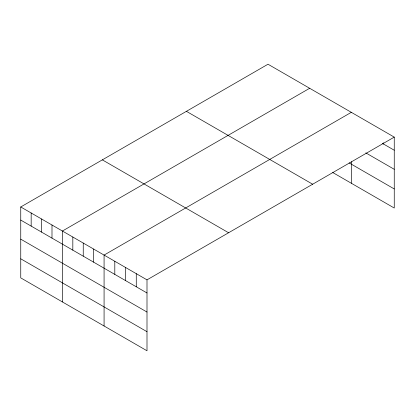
<?xml version="1.0" encoding="UTF-8"?>
<svg xmlns="http://www.w3.org/2000/svg" width="415" height="415" viewBox="0 0 415 415"><rect width="100%" height="100%" fill="white"/><g stroke="black" fill="none" stroke-linecap="round" stroke-linejoin="round"><path stroke-width="0.62" d="M394.25 137.116L146.998 279.86L146.998 350.774L20.75 277.884L20.75 206.971L268.002 64.226L394.25 137.116L394.25 208.029L332.685 172.484M309.663 88.276L62.411 231.025L62.411 301.938M351.323 112.33L104.077 255.08L104.077 325.993M382.443 143.408L394.25 150.225M365.812 152.881L394.25 169.299M349.134 162.903L394.25 188.95M186.408 111.329L312.656 184.219M102.344 159.863L228.592 232.753M20.75 206.971L146.998 279.86M20.75 220.085L146.998 292.974M20.75 239.159L146.998 312.049M20.75 258.81L146.998 331.699M383.517 142.781L383.517 144.026M351.323 161.715L351.323 183.243M136.27 273.667L136.27 286.775M125.538 267.473L125.538 280.582M114.805 261.274L114.805 274.388M93.66 249.067L93.66 262.176M83.244 243.055L83.244 256.164M72.827 237.038L72.827 250.152M51.994 225.013L51.994 238.122M41.583 219.001L41.583 232.11M31.167 212.988L31.167 226.097"/></g></svg>
